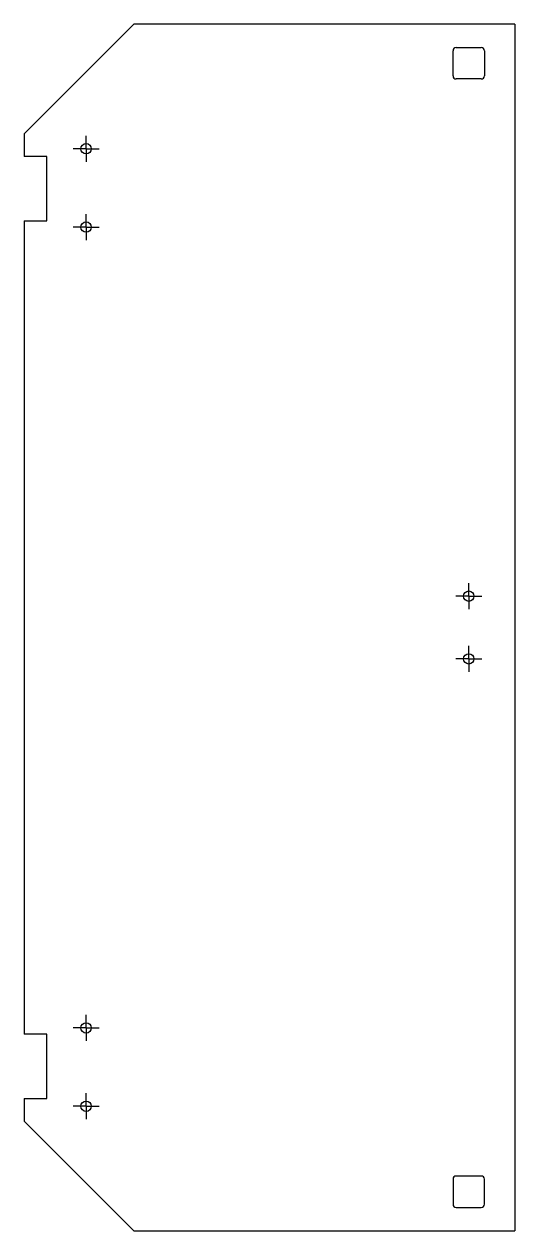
# Model space of a CAD drawing. Header units: millimetres. Extents: x 333 to 489, y 86 to 471.
import ezdxf

# ---------------------------------------------------------------- set-up
doc = ezdxf.new("R2010")
doc.units = ezdxf.units.MM
doc.layers.add('10', color=7, linetype='Continuous')

# ---------------------------------------------------------------- blocks, each defined once
blk = doc.blocks.new('SW_CENTERMARKSYMBOL_0')
at = {"layer": '10', "color": 0}
for p, q in [((0, 2.5), (0, 4.15)), ((-2.5, 0), (-4.15, 0)), ((0, 0), (-2.5, 0)), ((0, 0), (0, 2.5)), ((0, 0), (0, -2.5)), ((0, 0), (2.5, 0)), ((2.5, 0), (4.15, 0)), ((0, -2.5), (0, -4.15))]:
    blk.add_line(p, q, dxfattribs=at)
blk = doc.blocks.new('SW_CENTERMARKSYMBOL_1')
at = {"layer": '10', "color": 0}
for p, q in [((0, 2.5), (0, 4.15)), ((-2.5, 0), (-4.15, 0)), ((0, 0), (-2.5, 0)), ((0, 0), (0, 2.5)), ((0, 0), (0, -2.5)), ((0, 0), (2.5, 0)), ((2.5, 0), (4.15, 0)), ((0, -2.5), (0, -4.15))]:
    blk.add_line(p, q, dxfattribs=at)
blk = doc.blocks.new('SW_CENTERMARKSYMBOL_2')
at = {"layer": '10', "color": 0}
for p, q in [((0, 2.5), (0, 4.15)), ((-2.5, 0), (-4.15, 0)), ((0, 0), (-2.5, 0)), ((0, 0), (0, 2.5)), ((0, 0), (0, -2.5)), ((0, 0), (2.5, 0)), ((2.5, 0), (4.15, 0)), ((0, -2.5), (0, -4.15))]:
    blk.add_line(p, q, dxfattribs=at)
blk = doc.blocks.new('SW_CENTERMARKSYMBOL_3')
at = {"layer": '10', "color": 0}
for p, q in [((0, 2.5), (0, 4.15)), ((-2.5, 0), (-4.15, 0)), ((0, 0), (-2.5, 0)), ((0, 0), (0, 2.5)), ((0, 0), (0, -2.5)), ((0, 0), (2.5, 0)), ((2.5, 0), (4.15, 0)), ((0, -2.5), (0, -4.15))]:
    blk.add_line(p, q, dxfattribs=at)
blk = doc.blocks.new('SW_CENTERMARKSYMBOL_4')
at = {"layer": '10', "color": 0}
for p, q in [((0, 2.5), (0, 4.15)), ((-2.5, 0), (-4.15, 0)), ((0, 0), (-2.5, 0)), ((0, 0), (0, 2.5)), ((0, 0), (0, -2.5)), ((0, 0), (2.5, 0)), ((2.5, 0), (4.15, 0)), ((0, -2.5), (0, -4.15))]:
    blk.add_line(p, q, dxfattribs=at)
blk = doc.blocks.new('SW_CENTERMARKSYMBOL_5')
at = {"layer": '10', "color": 0}
for p, q in [((0, 2.5), (0, 4.15)), ((-2.5, 0), (-4.15, 0)), ((0, 0), (-2.5, 0)), ((0, 0), (0, 2.5)), ((0, 0), (0, -2.5)), ((0, 0), (2.5, 0)), ((2.5, 0), (4.15, 0)), ((0, -2.5), (0, -4.15))]:
    blk.add_line(p, q, dxfattribs=at)

msp = doc.modelspace()

# ---------------------------------------------------------------- linework, layer by layer
at = {"color": 7, "linetype": 'Continuous', "lineweight": 25}
for p, q in [((367.5, 470.62), (332.5, 435.62)), ((489, 470.62), (367.5, 470.62)), ((489, 470.62), (489, 85.62)), ((469.3, 454.12), (469.3, 462.12)), ((470.3, 463.12), (478.3, 463.12)), ((479.3, 462.12), (479.3, 454.12)), ((478.3, 453.12), (470.3, 453.12)), ((332.5, 435.62), (332.5, 428.37)), ((339.7, 428.37), (332.5, 428.37)), ((339.7, 407.87), (339.7, 428.37)), ((332.5, 407.87), (332.5, 148.37)), ((332.5, 407.87), (339.7, 407.87)), ((339.7, 148.37), (332.5, 148.37)), ((339.7, 127.87), (339.7, 148.37)), ((332.5, 127.87), (332.5, 120.62)), ((332.5, 127.87), (339.7, 127.87)), ((332.5, 120.62), (367.5, 85.62)), ((469.3, 102.12), (469.3, 94.12)), ((478.3, 103.12), (470.3, 103.12)), ((479.3, 94.12), (479.3, 102.12)), ((470.3, 93.12), (478.3, 93.12)), ((367.5, 85.62), (489, 85.62))]:
    msp.add_line(p, q, dxfattribs=at)
for centre in [(352.25, 430.87), (352.25, 405.87), (474.3, 288.12), (474.3, 268.12), (352.25, 150.37), (352.25, 125.37)]:
    msp.add_circle(centre, 1.65, dxfattribs=at)
for centre, start, end in [((470.3, 462.12), 90, 180), ((478.3, 462.12), 0, 90), ((470.3, 454.12), 180, 270), ((478.3, 454.12), 270, 0), ((470.3, 102.12), 90, 180), ((478.3, 102.12), 0, 90), ((470.3, 94.12), 180, 270), ((478.3, 94.12), 270, 0)]:
    msp.add_arc(centre, 1, start, end, dxfattribs=at)

# ---------------------------------------------------------------- block references
at = {"layer": '10'}
for name, p in [('SW_CENTERMARKSYMBOL_2', (352.25, 430.87)), ('SW_CENTERMARKSYMBOL_1', (352.25, 405.87)), ('SW_CENTERMARKSYMBOL_5', (474.3, 288.12)), ('SW_CENTERMARKSYMBOL_4', (474.3, 268.12)), ('SW_CENTERMARKSYMBOL_0', (352.25, 150.37)), ('SW_CENTERMARKSYMBOL_3', (352.25, 125.37))]:
    msp.add_blockref(name, p, dxfattribs=at)

doc.saveas('drawing.dxf')
